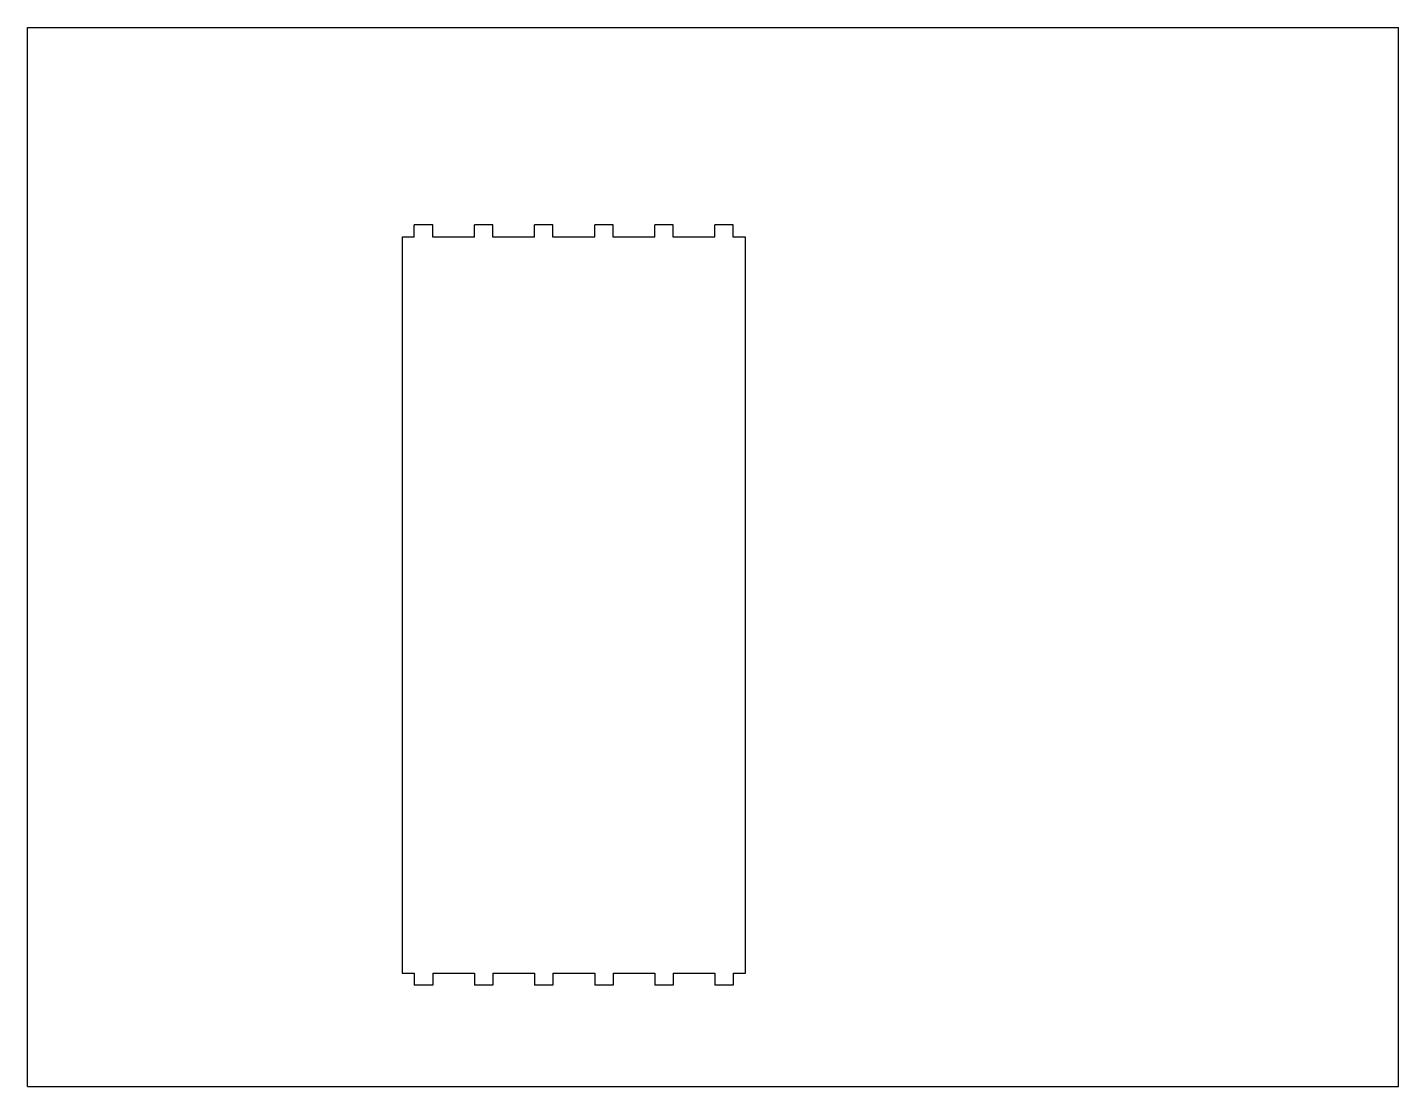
# Model space of a CAD drawing. Header units: inches. Extents: x 0 to 44, y 0 to 34.
import ezdxf

# ---------------------------------------------------------------- set-up
doc = ezdxf.new("R2010")
doc.units = ezdxf.units.IN
doc.header["$LTSCALE"] = 2.42
doc.header["$MEASUREMENT"] = 0
doc.layers.get('0').update_dxf_attribs({"linetype": 'CONTINUOUS'})

msp = doc.modelspace()

# ---------------------------------------------------------------- linework, layer by layer
at = {"color": 7, "linetype": 'CONTINUOUS'}
for p, q in [((0, 0), (0, 34)), ((0, 34), (44, 34)), ((44, 0), (44, 34)), ((12.415, 27.267), (12.415, 27.66)), ((13.006, 27.66), (12.415, 27.66)), ((13.006, 27.267), (13.006, 27.66)), ((14.344, 27.267), (14.344, 27.66)), ((14.935, 27.66), (14.344, 27.66)), ((14.935, 27.267), (14.935, 27.66)), ((16.274, 27.267), (16.274, 27.66)), ((16.864, 27.66), (16.274, 27.66)), ((16.864, 27.267), (16.864, 27.66)), ((18.203, 27.267), (18.203, 27.66)), ((18.793, 27.66), (18.203, 27.66)), ((18.793, 27.267), (18.793, 27.66)), ((20.132, 27.267), (20.132, 27.66)), ((20.722, 27.66), (20.132, 27.66)), ((20.722, 27.267), (20.722, 27.66)), ((22.061, 27.267), (22.061, 27.66)), ((22.652, 27.66), (22.061, 27.66)), ((22.652, 27.267), (22.652, 27.66)), ((12.022, 27.267), (12.022, 3.645)), ((12.415, 27.267), (12.022, 27.267)), ((14.344, 27.267), (13.006, 27.267)), ((16.274, 27.267), (14.935, 27.267)), ((18.203, 27.267), (16.864, 27.267)), ((20.132, 27.267), (18.793, 27.267)), ((22.061, 27.267), (20.722, 27.267)), ((23.045, 27.267), (22.652, 27.267)), ((23.045, 3.645), (23.045, 27.267)), ((12.022, 3.645), (12.415, 3.645)), ((12.415, 3.645), (12.415, 3.251)), ((13.006, 3.645), (14.344, 3.645)), ((13.006, 3.645), (13.006, 3.251)), ((14.344, 3.645), (14.344, 3.251)), ((14.935, 3.645), (16.274, 3.645)), ((14.935, 3.645), (14.935, 3.251)), ((16.274, 3.645), (16.274, 3.251)), ((16.864, 3.645), (18.203, 3.645)), ((16.864, 3.645), (16.864, 3.251)), ((18.203, 3.645), (18.203, 3.251)), ((18.793, 3.645), (20.132, 3.645)), ((18.793, 3.645), (18.793, 3.251)), ((20.132, 3.645), (20.132, 3.251)), ((20.722, 3.645), (22.061, 3.645)), ((20.722, 3.645), (20.722, 3.251)), ((22.061, 3.645), (22.061, 3.251)), ((22.652, 3.645), (23.045, 3.645)), ((22.652, 3.645), (22.652, 3.251)), ((13.006, 3.251), (12.415, 3.251)), ((14.935, 3.251), (14.344, 3.251)), ((16.864, 3.251), (16.274, 3.251)), ((18.793, 3.251), (18.203, 3.251)), ((20.722, 3.251), (20.132, 3.251)), ((22.652, 3.251), (22.061, 3.251)), ((0, 0), (44, 0))]:
    msp.add_line(p, q, dxfattribs=at)

doc.saveas('drawing.dxf')
